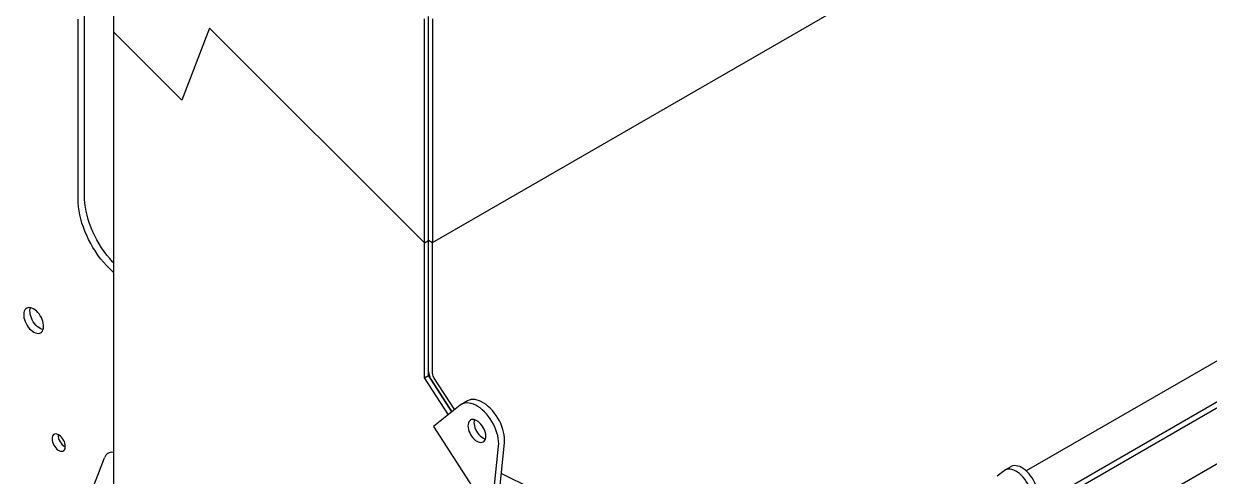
# Model space of a CAD drawing. Header units: millimetres. Extents: x 0 to 55611, y 0 to 32827.
# Drawn here: x 44623 to 45700, y 11881 to 12292 of the extents above; entities that cross this region are included whole.
import ezdxf

# ---------------------------------------------------------------- set-up
doc = ezdxf.new("R2010")
doc.units = ezdxf.units.MM
doc.header["$LTSCALE"] = 10
doc.linetypes.add('SLD-Continua', pattern=[0])
doc.layers.add('CHUTE', color=30, linetype='SLD-Continua')
doc.layers.add('EQUIPO', color=30, linetype='SLD-Continua')

msp = doc.modelspace()

# ---------------------------------------------------------------- linework, layer by layer
at = {"layer": 'CHUTE', "linetype": 'SLD-Continua', "lineweight": 25}
for p, q in [((44994.6, 12092.9), (46162.8, 12767.2)), ((44704.6, 12578.5), (44704.6, 12284.5)), ((44987.4, 12092.7), (44987.4, 12296.3)), ((44991, 12094.8), (44991, 12298.4)), ((44994.6, 12296.3), (44994.6, 12092.7)), ((44704.6, 12284.5), (44704.6, 11689.9)), ((44766.7, 12222.5), (44704.6, 12284.5)), ((44791.9, 12287.8), (44766.7, 12222.5)), ((44987.4, 12092.7), (44791.9, 12287.8)), ((46240.7, 12255.9), (45363.9, 11749.8)), ((46245, 12253), (45368.2, 11746.8)), ((46233.7, 12246.4), (45379.5, 11753.3)), ((46237.2, 12197.6), (45383.1, 11704.5)), ((44987.4, 12092.7), (44991, 12094.8)), ((44987.4, 11969.9), (44987.4, 12092.7)), ((44991, 11975.8), (44991, 12094.9)), ((44991, 12094.9), (44994.6, 12092.9)), ((44991, 11972), (44991, 12094.8)), ((44994.6, 12092.7), (44991, 12094.8)), ((44994.6, 11973.7), (44994.6, 12092.9)), ((45757.6, 12014.4), (45534.1, 11885.4)), ((44987.4, 11969.9), (44991, 11972)), ((45009, 11936.5), (44987.4, 11969.9)), ((45012.2, 11939.1), (44991, 11972)), ((44995.9, 11969.8), (45014.5, 11941)), ((44993.6, 11968), (45012.2, 11939.1)), ((45026.3, 11949), (45020.9, 11945.9)), ((45019.7, 11945.1), (44995.5, 11925.8)), ((44995.5, 11925.8), (45039.5, 11857.7)), ((45050.4, 11866.4), (45054.6, 11907.8)), ((45055.8, 11869.5), (45060, 11910.9)), ((45513.9, 11885.5), (45507.6, 11880.5)), ((45520.1, 11889.2), (45514.7, 11886.1)), ((45057.2, 11883), (45342.6, 11743))]:
    msp.add_line(p, q, dxfattribs=at)
at = {"layer": 'CHUTE', "linetype": 'SLD-Continua', "lineweight": 25, "flags": 128}
for points in [[(45060, 11910.9), (45060.1, 11913.2), (45060, 11915.6), (45059.7, 11918.1), (45059.2, 11920.6), (45058.5, 11923.2), (45057.6, 11925.8), (45056.6, 11928.4), (45055.3, 11931), (45053.9, 11933.5), (45052.4, 11935.9), (45050.7, 11938.2), (45049, 11940.3), (45047.1, 11942.3), (45045.2, 11944.1), (45043.2, 11945.7), (45041.2, 11947.1), (45039.2, 11948.2), (45037.2, 11949.2), (45035.2, 11949.8), (45033.3, 11950.2), (45031.4, 11950.3), (45029.7, 11950.2), (45028, 11949.8), (45026.5, 11949.1), (45026.3, 11949)], [(45054.6, 11907.8), (45054.7, 11910.1), (45054.6, 11912.5), (45054.3, 11915), (45053.8, 11917.5), (45053.1, 11920.1), (45052.2, 11922.7), (45051.2, 11925.3), (45049.9, 11927.9), (45048.5, 11930.4), (45047, 11932.8), (45045.3, 11935), (45043.6, 11937.2), (45041.7, 11939.2), (45039.8, 11941), (45037.8, 11942.6), (45035.8, 11944), (45033.8, 11945.1), (45031.8, 11946), (45029.8, 11946.7), (45027.9, 11947.1), (45026, 11947.2), (45024.3, 11947.1), (45022.6, 11946.7), (45021.1, 11946), (45019.7, 11945.1)], [(45043, 11917), (45042.9, 11918.5), (45042.6, 11920.1), (45042.1, 11921.8), (45041.4, 11923.4), (45040.6, 11925), (45039.6, 11926.5), (45038.6, 11927.9), (45037.4, 11929.1), (45036.2, 11930.2), (45034.9, 11931), (45033.6, 11931.6), (45032.4, 11932), (45031.2, 11932.1), (45030.1, 11932), (45029.2, 11931.6), (45028.4, 11930.9), (45027.7, 11930.1), (45027.2, 11929), (45026.9, 11927.7), (45026.8, 11926.3), (45026.9, 11924.8), (45027.2, 11923.2), (45027.7, 11921.6), (45028.4, 11920), (45029.2, 11918.4), (45030.1, 11916.9), (45031.2, 11915.5), (45032.4, 11914.2), (45033.6, 11913.2), (45034.9, 11912.3), (45036.2, 11911.7), (45037.4, 11911.4), (45038.6, 11911.2), (45039.6, 11911.4), (45040.6, 11911.8), (45041.4, 11912.4), (45042.1, 11913.3), (45042.6, 11914.4), (45042.9, 11915.6), (45043, 11917)], [(45032.5, 11932), (45032.3, 11930.9), (45032.2, 11929.4), (45032.3, 11927.9), (45032.6, 11926.3), (45033.1, 11924.7), (45033.7, 11923.1), (45034.6, 11921.5), (45035.5, 11920), (45036.6, 11918.6), (45037.8, 11917.3), (45039, 11916.3), (45040.3, 11915.4), (45041.5, 11914.8), (45042.6, 11914.5)], [(45535.9, 11851.5), (45536.9, 11852.5), (45537.8, 11853.8), (45538.5, 11855.2), (45538.9, 11856.9), (45539.2, 11858.7), (45539.3, 11860.7), (45539.1, 11862.8), (45538.8, 11864.9), (45538.2, 11867.1), (45537.4, 11869.4), (45536.5, 11871.6), (45535.4, 11873.8), (45534.1, 11875.9), (45532.7, 11877.9), (45531.2, 11879.8), (45529.6, 11881.4), (45528, 11883), (45526.2, 11884.3), (45524.5, 11885.3), (45522.8, 11886.1), (45521.1, 11886.7), (45519.4, 11887), (45517.9, 11887), (45516.4, 11886.8), (45515.1, 11886.3), (45513.9, 11885.5)], [(45541.3, 11854.6), (45542.3, 11855.6), (45543.2, 11856.9), (45543.9, 11858.3), (45544.3, 11860), (45544.6, 11861.8), (45544.7, 11863.8), (45544.5, 11865.9), (45544.1, 11868), (45543.6, 11870.2), (45542.8, 11872.5), (45541.9, 11874.7), (45540.8, 11876.9), (45539.5, 11879), (45538.1, 11881), (45536.6, 11882.9), (45535, 11884.6), (45533.4, 11886.1), (45531.6, 11887.4), (45529.9, 11888.4), (45528.2, 11889.3), (45526.5, 11889.8), (45524.8, 11890.1), (45523.3, 11890.2), (45521.8, 11889.9), (45520.5, 11889.4), (45520.1, 11889.2)]]:
    msp.add_lwpolyline(points, dxfattribs=at)
at = {"layer": 'CHUTE', "linetype": 'SLD-Continua', "lineweight": 25}
for centre, radius in [((45006, 11976.4), 15), ((45002.1, 11974), 7.52)]:
    msp.add_arc(centre, radius, 182.2136, 214.0509, dxfattribs=at)
at = {"layer": 'EQUIPO', "linetype": 'SLD-Continua', "lineweight": 25}
for p, q in [((44672.5, 12132.5), (44672.5, 12296)), ((44678.2, 12135.8), (44678.2, 12299.3)), ((44704.6, 12065.7), (44700.9, 12069.3)), ((44675.1, 11841.9), (44696.4, 11897.2))]:
    msp.add_line(p, q, dxfattribs=at)
at = {"layer": 'EQUIPO', "linetype": 'SLD-Continua', "lineweight": 25, "flags": 128}
for points in [[(44700.9, 12069.3), (44698.2, 12072.2), (44695.5, 12075.2), (44693, 12078.3), (44690.5, 12081.6), (44688.2, 12085), (44686, 12088.5), (44684, 12092.1), (44682.1, 12095.7), (44680.3, 12099.4), (44678.7, 12103.2), (44677.3, 12107), (44676, 12110.7), (44675, 12114.5), (44674.1, 12118.2), (44673.4, 12121.9), (44672.9, 12125.5), (44672.6, 12129.1), (44672.5, 12132.5)], [(44704.6, 12074.6), (44703.8, 12075.4), (44701.2, 12078.4), (44698.6, 12081.6), (44696.2, 12084.9), (44693.9, 12088.2), (44691.7, 12091.8), (44689.6, 12095.3), (44687.7, 12099), (44686, 12102.7), (44684.4, 12106.5), (44682.9, 12110.2), (44681.7, 12114), (44680.6, 12117.8), (44679.7, 12121.5), (44679.1, 12125.2), (44678.6, 12128.8), (44678.3, 12132.3), (44678.2, 12135.8)], [(44623.6, 12030.6), (44623.2, 12029.3), (44623.1, 12027.9), (44623.1, 12026.3), (44623.3, 12024.6), (44623.8, 12022.9), (44624.4, 12021.1), (44625.2, 12019.4), (44626.1, 12017.7), (44627.2, 12016.2), (44628.4, 12014.7), (44629.7, 12013.5), (44631, 12012.4), (44632.3, 12011.5), (44633.7, 12010.9), (44635, 12010.5), (44636.2, 12010.4), (44637.4, 12010.6), (44638.4, 12011), (44639.3, 12011.6), (44640.1, 12012.5), (44640.6, 12013.6), (44641, 12014.9), (44641.2, 12016.4), (44641.1, 12018), (44640.9, 12019.6), (44640.5, 12021.4), (44639.8, 12023.1), (44639.1, 12024.8), (44638.1, 12026.5), (44637, 12028.1), (44635.8, 12029.5), (44634.6, 12030.8), (44633.2, 12031.8), (44631.9, 12032.7), (44630.5, 12033.3), (44629.2, 12033.7), (44628, 12033.8), (44626.8, 12033.7), (44625.8, 12033.2), (44624.9, 12032.6), (44624.2, 12031.7), (44623.6, 12030.6)], [(44640.7, 12013.8), (44640.7, 12013.8), (44639.3, 12014.2), (44638, 12014.8), (44636.7, 12015.7), (44635.3, 12016.7), (44634.1, 12018), (44632.9, 12019.4), (44631.8, 12021), (44630.8, 12022.7), (44630.1, 12024.4), (44629.4, 12026.1), (44629, 12027.9), (44628.8, 12029.5), (44628.7, 12031.1), (44628.9, 12032.6), (44629.2, 12033.7)], [(44649.1, 11916.9), (44648.9, 11915.8), (44648.8, 11914.5), (44648.9, 11913.2), (44649.2, 11911.7), (44649.8, 11910.3), (44650.4, 11908.9), (44651.3, 11907.5), (44652.3, 11906.3), (44653.3, 11905.2), (44654.4, 11904.4), (44655.5, 11903.8), (44656.6, 11903.4), (44657.7, 11903.3), (44658.6, 11903.5), (44659.4, 11903.9), (44660.1, 11904.6), (44660.6, 11905.4), (44660.9, 11906.5), (44660.9, 11907.8), (44660.8, 11909.1), (44660.5, 11910.6), (44660, 11912), (44659.3, 11913.4), (44658.4, 11914.8), (44657.5, 11916), (44656.4, 11917.1), (44655.3, 11917.9), (44654.2, 11918.5), (44653.1, 11918.9), (44652, 11919), (44651.1, 11918.8), (44650.3, 11918.4), (44649.6, 11917.7), (44649.1, 11916.9)]]:
    msp.add_lwpolyline(points, dxfattribs=at)
at = {"layer": 'EQUIPO', "linetype": 'SLD-Continua', "lineweight": 25}
for centre, radius, start, end in [((44667.2, 11918.3), 12.8, 179.5, 240.4946), ((44703.5, 11894.9), 7.47, 81.6179, 161.4716)]:
    msp.add_arc(centre, radius, start, end, dxfattribs=at)

doc.saveas('drawing.dxf')
